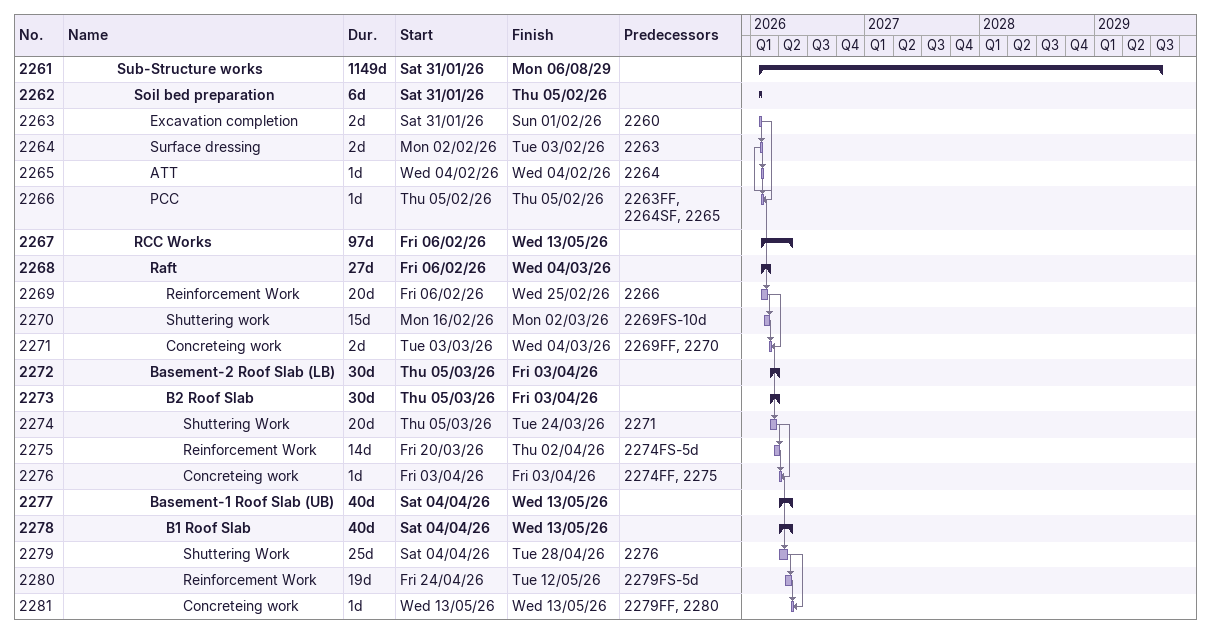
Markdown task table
| ID | Level | Task | Duration | Start | Finish | Predecessors |
|---|---|---|---|---|---|---|
| 2261 | 4 | **Sub-Structure works** | 1149d | 2026-01-31 | 2029-08-06 |  |
| 2262 | 5 | **Soil bed preparation** | 6d | 2026-01-31 | 2026-02-05 |  |
| 2263 | 6 | Excavation completion | 2d | 2026-01-31 | 2026-02-01 | 2260 |
| 2264 | 6 | Surface dressing | 2d | 2026-02-02 | 2026-02-03 | 2263 |
| 2265 | 6 | ATT | 1d | 2026-02-04 | 2026-02-04 | 2264 |
| 2266 | 6 | PCC | 1d | 2026-02-05 | 2026-02-05 | 2263FF, 2264SF, 2265 |
| 2267 | 5 | **RCC Works** | 97d | 2026-02-06 | 2026-05-13 |  |
| 2268 | 6 | **Raft** | 27d | 2026-02-06 | 2026-03-04 |  |
| 2269 | 7 | Reinforcement Work | 20d | 2026-02-06 | 2026-02-25 | 2266 |
| 2270 | 7 | Shuttering work | 15d | 2026-02-16 | 2026-03-02 | 2269FS-10d |
| 2271 | 7 | Concreteing work | 2d | 2026-03-03 | 2026-03-04 | 2269FF, 2270 |
| 2272 | 6 | **Basement-2 Roof Slab (LB)** | 30d | 2026-03-05 | 2026-04-03 |  |
| 2273 | 7 | **B2 Roof Slab** | 30d | 2026-03-05 | 2026-04-03 |  |
| 2274 | 8 | Shuttering Work | 20d | 2026-03-05 | 2026-03-24 | 2271 |
| 2275 | 8 | Reinforcement Work | 14d | 2026-03-20 | 2026-04-02 | 2274FS-5d |
| 2276 | 8 | Concreteing work | 1d | 2026-04-03 | 2026-04-03 | 2274FF, 2275 |
| 2277 | 6 | **Basement-1 Roof Slab (UB)** | 40d | 2026-04-04 | 2026-05-13 |  |
| 2278 | 7 | **B1 Roof Slab** | 40d | 2026-04-04 | 2026-05-13 |  |
| 2279 | 8 | Shuttering Work | 25d | 2026-04-04 | 2026-04-28 | 2276 |
| 2280 | 8 | Reinforcement Work | 19d | 2026-04-24 | 2026-05-12 | 2279FS-5d |
| 2281 | 8 | Concreteing work | 1d | 2026-05-13 | 2026-05-13 | 2279FF, 2280 |
